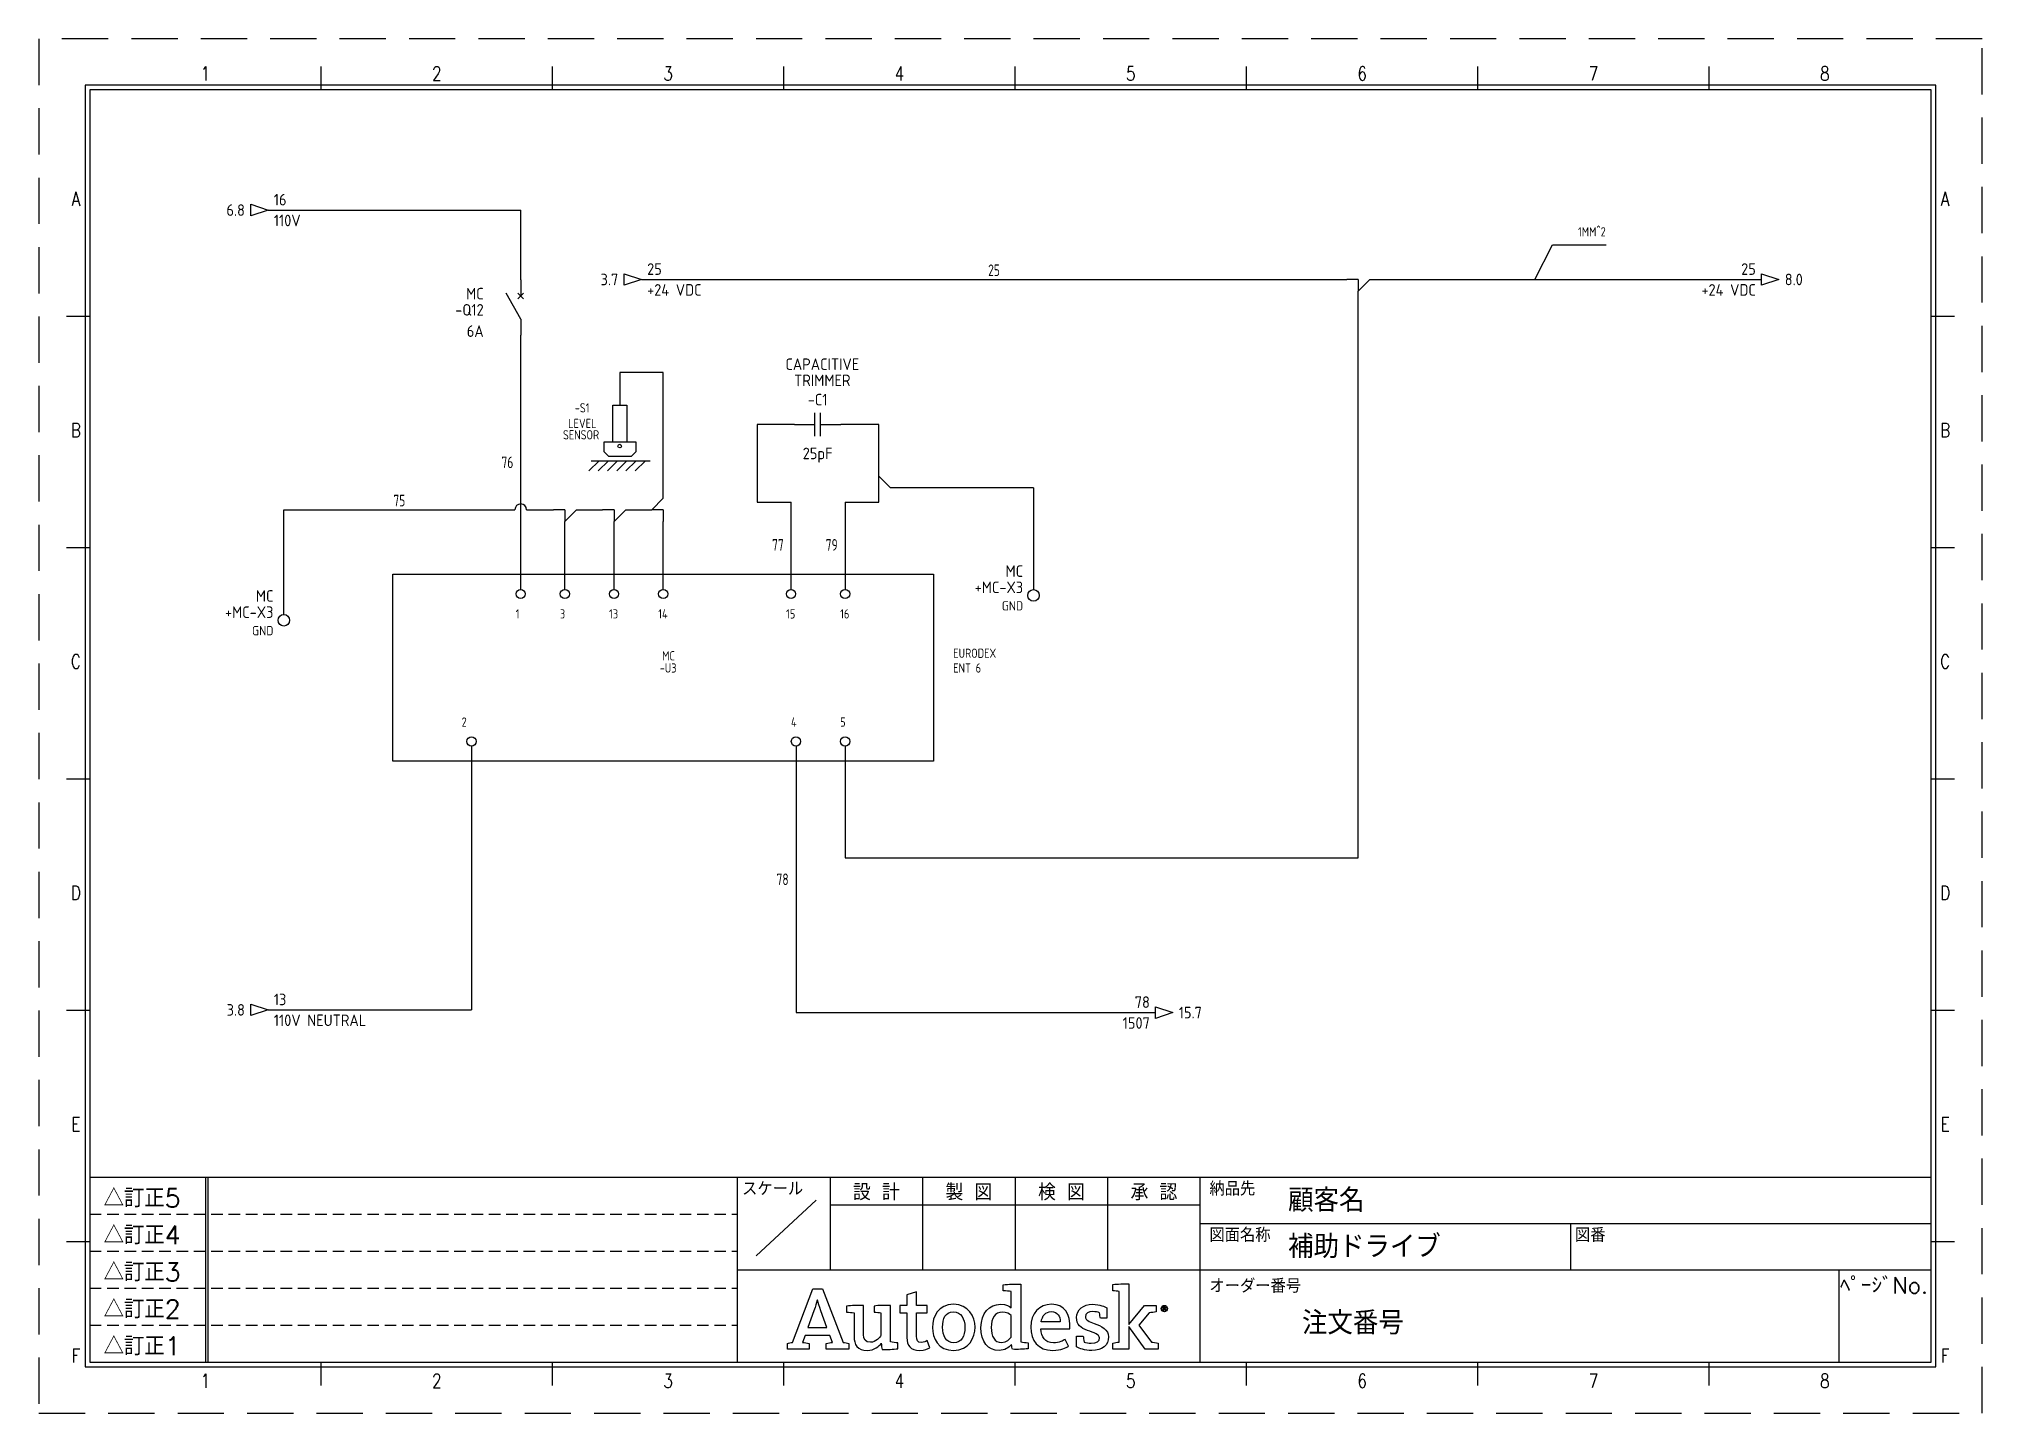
# Model space of a CAD drawing. Header units: millimetres. Extents: x 0 to 420, y 0 to 297.
import ezdxf
from ezdxf.enums import TextEntityAlignment as Align

# ---------------------------------------------------------------- set-up
doc = ezdxf.new("R2010")
doc.units = ezdxf.units.MM
doc.header["$LTSCALE"] = 10
doc.linetypes.add('DASHEDX2', pattern=[1.5, 1, -0.5])
doc.linetypes.add('HIDDEN', pattern=[0.375, 0.25, -0.125])
doc.layers.get('0').update_dxf_attribs({"linetype": 'CONTINUOUS'})
for name, color, linetype in [('BLU_1.0mm^2', 5, 'CONTINUOUS'), ('COMMENT', 4, 'CONTINUOUS'), ('DESC', 150, 'CONTINUOUS'), ('GRN_2.5mm^2', 3, 'CONTINUOUS'), ('HIDDEN', 7, 'HIDDEN'), ('LAYER_1', 160, 'CONTINUOUS'), ('LOC', 8, 'CONTINUOUS'), ('MISC', 7, 'CONTINUOUS'), ('RED_1.0mm^2', 1, 'CONTINUOUS'), ('RED_2.5mm^2', 1, 'CONTINUOUS'), ('SYMS', 7, 'CONTINUOUS'), ('TAGS', 150, 'CONTINUOUS'), ('TERMS', 123, 'CONTINUOUS'), ('TITLE', 4, 'CONTINUOUS'), ('WIRENO', 72, 'CONTINUOUS'), ('WIREREF', 52, 'CONTINUOUS'), ('WIREREF_DEST', 52, 'CONTINUOUS'), ('XREF', 7, 'CONTINUOUS'), ('ZUWAKU', 7, 'CONTINUOUS')]:
    doc.layers.add(name, color=color, linetype=linetype)
doc.styles.get("Standard").update_dxf_attribs({"font": 'romans', "width": 0.8, "bigfont": 'extfont'})
doc.styles.add('WD_IEC', font='isocp2.shx', dxfattribs={"width": 0.9, "height": 4, "bigfont": 'extfont2.shx'})
doc.dimstyles.get("Standard").update_dxf_attribs({"dimtxt": 3, "dimasz": 2, "dimexe": 1.5, "dimexo": 1.5, "dimgap": 1.8, "dimtad": 1, "dimdec": 3, "dimdsep": 46, "dimtxsty": 'Standard', "dimsah": 1, "dimcen": 0, "dimclrd": 4, "dimclre": 4, "dimclrt": 4, "dimadec": 0, "dimazin": 0, "dimtfac": 1, "dimtdec": 3, "dimtmove": 0, "dimatfit": 3, "dimfxl": 1, "dimtolj": 1, "dimtzin": 1, "dimarcsym": 0})

# ---------------------------------------------------------------- blocks, each defined once
blk = doc.blocks.new('JIS_tblock_a3(L)')
at = {"layer": 'HIDDEN'}
for p, q in [((-398, 32), (-258, 32)), ((-398, 24), (-258, 24)), ((-398, 16), (-258, 16)), ((-398, 8), (-258, 8))]:
    blk.add_line(p, q, dxfattribs=at)
at = {"layer": 'ZUWAKU'}
for p, q in [((-398, 40), (0, 40)), ((-398, 40), (-398, 0)), ((-373, 40), (-373, 0)), ((-372.5, 40), (-372.5, 0)), ((-258, 0), (-258, 40)), ((-238, 40), (-238, 20)), ((-218, 40), (-218, 20)), ((-198, 40), (-198, 20)), ((-178, 40), (-178, 20)), ((-158, 0), (-158, 40)), ((0, 0), (0, 40)), ((-241, 35), (-254, 23)), ((-238, 34), (-158, 34)), ((-158, 30), (0, 30)), ((-78, 30), (-78, 20)), ((-258, 20), (-158, 20)), ((-158, 20), (0, 20)), ((-20, 20), (-20, 0)), ((-398, 0), (0, 0))]:
    blk.add_line(p, q, dxfattribs=at)
at = {"layer": 'TITLE'}
for tag, p, height in [('REVINFO51', (-370, 34), 3), ('ORDER2', (-139, 32.5), 5), ('REVINFO41', (-370, 26), 3), ('SCALE0', (-247.5, 23), 3), ('INFO1', (-139, 22.5), 5), ('REVINFO31', (-370, 18), 3), ('REVINFO21', (-370, 10), 3), ('ORDER1', (-136, 6), 5), ('REVINFO11', (-370, 2), 3)]:
    blk.add_attdef(tag, p, '', height=height, dxfattribs=at)
for tag, p in [('REVDATEY5', (-306, 34)), ('REVDATEM5', (-298, 34)), ('REVDATED5', (-290, 34)), ('REVDESIGN5', (-260, 34)), ('SCALE1', (-251, 29)), ('REVDATEY4', (-306, 26)), ('REVDATEM4', (-298, 26)), ('REVDATED4', (-290, 26)), ('REVDESIGN4', (-260, 26)), ('REVDATEY3', (-306, 18)), ('REVDATEM3', (-298, 18)), ('REVDATED3', (-290, 18)), ('REVDESIGN3', (-260, 18)), ('REVDATEY2', (-306, 10)), ('REVDATEM2', (-298, 10)), ('REVDATED2', (-290, 10)), ('REVDESIGN2', (-260, 10)), ('REVDATEY1', (-306, 2)), ('REVDATEM1', (-298, 2)), ('REVDATED1', (-290, 2)), ('REVDESIGN1', (-260, 2))]:
    blk.add_attdef(tag, text='', height=3, dxfattribs=at).set_placement(p, align=Align.RIGHT)
for tag, height, p in [('DESIGN1', 3, (-228, 27)), ('DESIGN2', 3, (-208, 27)), ('DESIGN3', 3, (-188, 27)), ('DESIGN4', 3, (-168, 27)), ('FILENAME0', 5, (-47.8, 25)), ('PAGE0', 3, (-10.3, 8.6))]:
    blk.add_attdef(tag, text='', height=height, dxfattribs=at).set_placement(p, align=Align.MIDDLE)
at = {"layer": 'TITLE', "flags": 1}
blk.add_attdef('LPAGE0', text='', height=3, dxfattribs=at).set_placement((-11, 3), align=Align.CENTER)
for tag, p in [('TYPE0', (-398, 0)), ('ORDER3', (-398, 0)), ('ORDER4', (-398, 0)), ('ORDER5', (-398, 0)), ('ORDER6', (-398, 0)), ('ORDER7', (-398, 0)), ('ORDER8', (-398, 0)), ('ORDER9', (-398, 0)), ('ORDER10', (-398, 0)), ('ORDER11', (-398, 0)), ('ORDER12', (-398, 0)), ('ORDER13', (-398, 0)), ('ORDER14', (-398, 0)), ('ORDER15', (-398, 0)), ('ORDER16', (-398, 0)), ('ORDER17', (-398, 0)), ('ORDER18', (-398, 0)), ('ORDER19', (-398, 0)), ('ORDER20', (-398, 0)), ('ORDER21', (-398, 0)), ('ORDER22', (-398, 0)), ('ORDER23', (-398, 0)), ('SCALETYPE0', (-398, 0)), ('DATEY1', (-398, 0)), ('DATEM1', (-398, 0)), ('DATED1', (-398, 0)), ('DATEY2', (-398, 0)), ('DATEM2', (-398, 0)), ('DATED2', (-398, 0)), ('BANNAME0', (-398, 0)), ('INFO3', (-398, 0)), ('INFO4', (-398, 0)), ('INFO5', (-398, 0)), ('INFO6', (-398, 0)), ('INFO7', (-398, 0)), ('INFO8', (-398, 0)), ('INFO9', (-398, 0)), ('INFO10', (-398, 0)), ('INFO11', (-398, 0)), ('INFO12', (-398, 0)), ('INFO13', (-398, 0)), ('INFO14', (-398, 0)), ('INFO15', (-398, 0)), ('INFO16', (-398, 0)), ('INFO17', (-398, 0)), ('INFO18', (-398, 0)), ('INFO19', (-398, 0)), ('INFO20', (-398, 0)), ('INFO21', (-398, 0)), ('INFO22', (-398, 0)), ('INFO23', (-398, 0)), ('INFO24', (-398, 0)), ('DATEY3', (-398, 0)), ('DATEM3', (-398, 0)), ('DATED3', (-398, 0)), ('DATEY4', (-398, 0)), ('DATEM4', (-398, 0)), ('DATED4', (-398, 0)), ('DATEY5', (-398, 0)), ('DATEM5', (-398, 0)), ('DATED5', (-398, 0)), ('DATEY6', (-398, 0)), ('DATEM6', (-398, 0)), ('DATED6', (-398, 0)), ('REFERENCETYPE0', (-398, 0)), ('INFO2', (-397.7, 0))]:
    blk.add_attdef(tag, p, '', height=3, dxfattribs=at)
at = {"layer": 'TITLE', "width": 0.8, "flags": 1}
for tag in ['REVINFO12', 'REVINFO13', 'REVINFO22', 'REVINFO23', 'REVINFO32', 'REVINFO33', 'REVINFO42', 'REVINFO43', 'REVINFO52', 'REVINFO53', 'REVINFO61', 'REVINFO62', 'REVINFO63', 'REVINFO71', 'REVINFO72', 'REVINFO73', 'REVINFO81', 'REVINFO82', 'REVINFO83', 'REVDESIGN6', 'REVDESIGN7', 'REVDESIGN8', 'REVDATEY6', 'REVDATEM6', 'REVDATED6', 'REVDATEY7', 'REVDATEM7', 'REVDATED7', 'REVDATEY8', 'REVDATEM8', 'REVDATED8']:
    blk.add_attdef(tag, (-398, 0), '', height=3, dxfattribs=at)
at = {"layer": 'TITLE', "flags": 1}
blk.add_attdef('PAPER0', text='', height=1, dxfattribs=at).set_placement((-3, -1), align=Align.TOP_RIGHT)
at = {"layer": 'ZUWAKU'}
for s, height, p in [('△訂正5', 4, (-395, 33.5)), ('スケール', 3, (-257, 36)), ('納品先', 3, (-156, 36)), ('△訂正4', 4, (-395, 25.5)), ('図面名称', 3, (-156, 26)), ('図番', 3, (-77, 26)), ('△訂正3', 4, (-395, 17.5)), ('オーダー番号', 3, (-156, 15)), ('△訂正2', 4, (-395, 9.5)), ('△訂正1', 4, (-395, 1.5))]:
    blk.add_text(s, height=height, dxfattribs=at).set_placement(p)
for s, p in [('設 計', (-228, 35)), ('製 図', (-208, 35)), ('検 図', (-188, 35)), ('承 認', (-168, 35)), ('ﾍﾟｰｼﾞNo.', (-10.23, 14.88))]:
    blk.add_text(s, height=3.5, dxfattribs=at).set_placement(p, align=Align.CENTER)
blk = doc.blocks.new('AI9-BLK2')
at = {"layer": 'LAYER_1', "color": 7}
blk.add_circle((0, 0), 2.03, dxfattribs=at)
blk.add_open_spline([(1.7, 0), (1.7, -1), (1, -1.8), (0, -1.8), (-1, -1.8), (-1.7, -1), (-1.7, 0), (-1.7, 1), (-1, 1.8), (0, 1.8), (1, 1.8), (1.7, 1), (1.7, 0)], degree=3, knots=[0, 0, 0, 0, 1, 1, 1, 2, 2, 2, 3, 3, 3, 4, 4, 4, 4], dxfattribs=at)
blk = doc.blocks.new('AI9-BLK1')
at = {"layer": 'LAYER_1', "color": 7}
for points, knots in [([(0.7, -1.1), (0.7, -1.1), (0.2, -0.4), (0.2, -0.4), (0.1, -0.2), (0, -0.2), (-0.1, -0.1), (0.3, 0), (0.5, 0.2), (0.5, 0.5), (0.5, 0.8), (0.3, 1.1), (-0.2, 1.1), (-0.2, 1.1), (-0.8, 1.1), (-0.8, 1.1), (-0.8, 1.1), (-0.8, -1.1), (-0.8, -1.1), (-0.8, -1.1), (-0.5, -1.1), (-0.5, -1.1), (-0.5, -1.1), (-0.5, -0.1), (-0.5, -0.1), (-0.4, -0.1), (-0.3, -0.2), (-0.2, -0.3), (-0.2, -0.3), (0.3, -1.1), (0.3, -1.1), (0.3, -1.1), (0.7, -1.1), (0.7, -1.1)], [0, 0, 0, 0, 1, 1, 1, 2, 2, 2, 3, 3, 3, 4, 4, 4, 5, 5, 5, 6, 6, 6, 7, 7, 7, 8, 8, 8, 9, 9, 9, 10, 10, 10, 11, 11, 11, 11]), ([(0.2, 0.5), (0.2, 0.2), (-0.1, 0.1), (-0.3, 0.1), (-0.3, 0.1), (-0.5, 0.1), (-0.5, 0.1), (-0.5, 0.1), (-0.5, 0.8), (-0.5, 0.8), (-0.5, 0.8), (-0.2, 0.8), (-0.2, 0.8), (0.1, 0.8), (0.2, 0.7), (0.2, 0.5)], [0, 0, 0, 0, 1, 1, 1, 2, 2, 2, 3, 3, 3, 4, 4, 4, 5, 5, 5, 5])]:
    blk.add_open_spline(points, degree=3, knots=knots, dxfattribs=at)
blk = doc.blocks.new('JIS_LOGO_BLOCK')
for points, knots in [([(12.07, 1.49), (12.07, 1.49), (7.57, 13.06), (7.57, 13.06), (7.57, 13.06), (5.51, 13.06), (5.51, 13.06), (5.51, 13.06), (1.1, 1.49), (1.1, 1.49), (0.75, 1.45), (0.31, 1.37), (0, 1.28), (0, 1.28), (0, 0), (0, 0), (0, 0), (4.71, 0), (4.71, 0), (4.71, 0), (4.71, 1.28), (4.71, 1.28), (4.26, 1.37), (3.73, 1.47), (3.25, 1.51), (3.25, 1.51), (3.8, 3.02), (3.8, 3.02), (3.8, 3.02), (9.18, 3.02), (9.18, 3.02), (9.18, 3.02), (9.74, 1.49), (9.74, 1.49), (9.26, 1.45), (8.84, 1.37), (8.4, 1.28), (8.4, 1.28), (8.4, 0), (8.4, 0), (8.4, 0), (13.27, 0), (13.27, 0), (13.27, 0), (13.27, 1.28), (13.27, 1.28), (12.99, 1.35), (12.34, 1.49), (12.07, 1.49)], [0, 0, 0, 0, 1, 1, 1, 2, 2, 2, 3, 3, 3, 4, 4, 4, 5, 5, 5, 6, 6, 6, 7, 7, 7, 8, 8, 8, 9, 9, 9, 10, 10, 10, 11, 11, 11, 12, 12, 12, 13, 13, 13, 14, 14, 14, 15, 15, 15, 16, 16, 16, 16]), ([(50.45, 1.6), (50.43, 1.84), (50.42, 2.1), (50.42, 2.37), (50.42, 2.37), (50.42, 14.08), (50.42, 14.08), (49.17, 14.14), (47.76, 14.07), (46.66, 13.95), (46.66, 13.95), (46.66, 12.67), (46.66, 12.67), (47.23, 12.63), (47.87, 12.55), (48.34, 12.48), (48.34, 12.48), (48.34, 12.48), (48.34, 12.48), (48.34, 12.48), (48.34, 8.98), (48.34, 8.98), (47.99, 9.28), (47.3, 9.73), (46.05, 9.73), (43.64, 9.73), (41.83, 7.75), (41.83, 4.73), (41.83, 1.55), (43.4, -0.24), (45.73, -0.24), (47.01, -0.24), (47.87, 0.37), (48.44, 1.06), (48.46, 0.73), (48.56, 0.22), (48.64, 0), (49.8, -0.06), (50.99, 0.02), (52.01, 0.14), (52.01, 0.14), (52.01, 1.41), (52.01, 1.41), (51.51, 1.45), (50.9, 1.53), (50.45, 1.6)], [0, 0, 0, 0, 1, 1, 1, 2, 2, 2, 3, 3, 3, 4, 4, 4, 5, 5, 5, 6, 6, 6, 7, 7, 7, 8, 8, 8, 9, 9, 9, 10, 10, 10, 11, 11, 11, 12, 12, 12, 13, 13, 13, 14, 14, 14, 15, 15, 15, 15]), ([(78.65, 1.57), (78.65, 1.57), (75.95, 5.22), (75.95, 5.22), (75.95, 5.22), (78.18, 7.89), (78.18, 7.89), (78.64, 7.93), (79.3, 8), (79.69, 8.1), (79.69, 8.1), (79.69, 9.49), (79.69, 9.49), (79.69, 9.49), (77.16, 9.49), (77.16, 9.49), (77.16, 9.49), (73.79, 5.35), (73.79, 5.35), (73.79, 5.35), (73.79, 14.12), (73.79, 14.12), (72.64, 14.18), (71.38, 14.12), (70.34, 14.02), (70.34, 14.02), (70.34, 12.67), (70.34, 12.67), (70.82, 12.63), (71.33, 12.56), (71.71, 12.5), (71.71, 12.5), (71.71, 1.55), (71.71, 1.55), (71.24, 1.51), (70.76, 1.44), (70.32, 1.36), (70.32, 1.36), (70.32, 0), (70.32, 0), (70.32, 0), (73.79, 0), (73.79, 0), (73.79, 0), (73.79, 4.96), (73.79, 4.96), (73.79, 4.96), (77.34, 0), (77.34, 0), (77.34, 0), (80.14, 0), (80.14, 0), (80.14, 0), (80.14, 1.31), (80.14, 1.31), (79.61, 1.43), (79.08, 1.51), (78.65, 1.57)], [0, 0, 0, 0, 1, 1, 1, 2, 2, 2, 3, 3, 3, 4, 4, 4, 5, 5, 5, 6, 6, 6, 7, 7, 7, 8, 8, 8, 9, 9, 9, 10, 10, 10, 11, 11, 11, 12, 12, 12, 13, 13, 13, 14, 14, 14, 15, 15, 15, 16, 16, 16, 17, 17, 17, 18, 18, 18, 19, 19, 19, 19]), ([(4.4, 4.74), (4.4, 4.74), (5.71, 8.34), (5.71, 8.34), (6.1, 9.42), (6.24, 9.89), (6.45, 10.59), (6.45, 10.59), (6.49, 10.59), (6.49, 10.59), (6.71, 9.91), (6.84, 9.44), (7.24, 8.34), (7.24, 8.34), (8.54, 4.74), (8.54, 4.74), (8.54, 4.74), (4.4, 4.74), (4.4, 4.74)], [0, 0, 0, 0, 1, 1, 1, 2, 2, 2, 3, 3, 3, 4, 4, 4, 5, 5, 5, 6, 6, 6, 6]), ([(20.45, -0.02), (20.4, 0.22), (20.3, 0.88), (20.28, 1.31), (19.81, 0.69), (18.83, -0.25), (17.22, -0.25), (15.16, -0.25), (14.39, 1.08), (14.39, 2.77), (14.39, 2.77), (14.39, 7.87), (14.39, 7.87), (13.92, 7.94), (13.29, 8.02), (12.8, 8.06), (12.8, 8.06), (12.8, 9.36), (12.8, 9.36), (13.82, 9.46), (15.22, 9.53), (16.47, 9.47), (16.47, 9.47), (16.47, 3.2), (16.47, 3.2), (16.47, 2.14), (16.85, 1.53), (17.92, 1.53), (19.12, 1.53), (20.02, 2.71), (20.22, 2.96), (20.22, 2.96), (20.22, 7.89), (20.22, 7.89), (19.81, 7.94), (19.22, 8.02), (18.73, 8.06), (18.73, 8.06), (18.73, 9.36), (18.73, 9.36), (19.75, 9.49), (21.1, 9.53), (22.3, 9.49), (22.3, 9.49), (22.3, 1.59), (22.3, 1.59), (22.75, 1.51), (23.36, 1.43), (23.87, 1.39), (23.87, 1.39), (23.87, 0.12), (23.87, 0.12), (22.87, 0), (21.59, -0.08), (20.45, -0.02)], [0, 0, 0, 0, 1, 1, 1, 2, 2, 2, 3, 3, 3, 4, 4, 4, 5, 5, 5, 6, 6, 6, 7, 7, 7, 8, 8, 8, 9, 9, 9, 10, 10, 10, 11, 11, 11, 12, 12, 12, 13, 13, 13, 14, 14, 14, 15, 15, 15, 16, 16, 16, 17, 17, 17, 18, 18, 18, 18]), ([(24.28, 7.91), (24.28, 7.91), (24.28, 9.49), (24.28, 9.49), (24.28, 9.49), (25.81, 9.49), (25.81, 9.49), (25.81, 9.49), (25.81, 11.77), (25.81, 11.77), (25.81, 11.77), (27.89, 12.43), (27.89, 12.43), (27.89, 12.43), (27.89, 9.49), (27.89, 9.49), (27.89, 9.49), (30.19, 9.49), (30.19, 9.49), (30.19, 9.49), (30.19, 7.91), (30.19, 7.91), (30.19, 7.91), (27.89, 7.91), (27.89, 7.91), (27.89, 7.91), (27.89, 2.86), (27.89, 2.86), (27.89, 1.92), (28.15, 1.49), (28.91, 1.49), (29.48, 1.49), (29.99, 1.77), (30.17, 1.88), (30.17, 1.88), (30.76, 0.31), (30.76, 0.31), (30.41, 0.12), (29.66, -0.24), (28.54, -0.24), (26.6, -0.24), (25.81, 0.82), (25.81, 2.53), (25.81, 2.53), (25.81, 7.91), (25.81, 7.91), (25.81, 7.91), (24.28, 7.91), (24.28, 7.91)], [0, 0, 0, 0, 1, 1, 1, 2, 2, 2, 3, 3, 3, 4, 4, 4, 5, 5, 5, 6, 6, 6, 7, 7, 7, 8, 8, 8, 9, 9, 9, 10, 10, 10, 11, 11, 11, 12, 12, 12, 13, 13, 13, 14, 14, 14, 15, 15, 15, 16, 16, 16, 16]), ([(35.92, -0.24), (32.64, -0.24), (31.33, 2.39), (31.33, 4.73), (31.33, 7.06), (32.6, 9.73), (35.88, 9.73), (39.14, 9.73), (40.57, 7.12), (40.57, 4.79), (40.57, 2.47), (39.18, -0.24), (35.92, -0.24)], [0, 0, 0, 0, 1, 1, 1, 2, 2, 2, 3, 3, 3, 4, 4, 4, 4]), ([(57.47, 1.39), (58.78, 1.39), (59.59, 1.88), (60.02, 2.14), (60.02, 2.14), (60.74, 0.71), (60.74, 0.71), (60.19, 0.37), (59.17, -0.24), (57.33, -0.24), (54.23, -0.24), (52.58, 1.88), (52.58, 4.81), (52.58, 7.71), (54.49, 9.73), (57.07, 9.73), (59.86, 9.73), (61.29, 7.71), (61, 4.43), (61, 4.43), (54.78, 4.43), (54.78, 4.43), (54.88, 2.71), (55.66, 1.39), (57.47, 1.39)], [0, 0, 0, 0, 1, 1, 1, 2, 2, 2, 3, 3, 3, 4, 4, 4, 5, 5, 5, 6, 6, 6, 7, 7, 7, 8, 8, 8, 8]), ([(66.3, 5.61), (65.23, 6.03), (64.39, 6.28), (64.39, 7.03), (64.39, 7.74), (65.1, 8.14), (66.04, 8.14), (66.57, 8.14), (67.08, 8.04), (67.47, 7.9), (67.52, 7.5), (67.57, 6.89), (67.66, 6.72), (67.66, 6.72), (69.04, 6.72), (69.04, 6.72), (69.04, 6.72), (69.04, 8.96), (69.04, 8.96), (68.66, 9.19), (67.59, 9.73), (65.96, 9.73), (63.94, 9.73), (62.47, 8.56), (62.47, 6.88), (62.47, 5.37), (63.41, 4.59), (64.85, 4.08), (66.31, 3.56), (67.46, 3.2), (67.46, 2.46), (67.46, 1.74), (66.85, 1.32), (65.63, 1.32), (65.13, 1.32), (64.51, 1.42), (64.13, 1.56), (64.07, 2.01), (63.98, 2.69), (63.88, 2.87), (63.88, 2.87), (62.51, 2.87), (62.51, 2.87), (62.51, 2.87), (62.51, 0.55), (62.51, 0.55), (62.51, 0.55), (62.51, 0.55), (62.51, 0.55), (63.11, 0.16), (64.28, -0.26), (65.76, -0.26), (68, -0.26), (69.42, 0.88), (69.42, 2.68), (69.42, 4.29), (67.84, 5.01), (66.3, 5.61)], [0, 0, 0, 0, 1, 1, 1, 2, 2, 2, 3, 3, 3, 4, 4, 4, 5, 5, 5, 6, 6, 6, 7, 7, 7, 8, 8, 8, 9, 9, 9, 10, 10, 10, 11, 11, 11, 12, 12, 12, 13, 13, 13, 14, 14, 14, 15, 15, 15, 16, 16, 16, 17, 17, 17, 18, 18, 18, 19, 19, 19, 19]), ([(35.84, 8.1), (34.15, 8.1), (33.53, 6.67), (33.53, 4.79), (33.53, 2.9), (34.25, 1.41), (35.94, 1.41), (37.65, 1.41), (38.35, 2.82), (38.35, 4.73), (38.35, 6.61), (37.55, 8.1), (35.84, 8.1)], [0, 0, 0, 0, 1, 1, 1, 2, 2, 2, 3, 3, 3, 4, 4, 4, 4]), ([(48.34, 2.61), (48.11, 2.3), (47.38, 1.49), (46.3, 1.49), (44.73, 1.49), (44.05, 2.79), (44.05, 4.75), (44.05, 6.73), (44.89, 8.04), (46.42, 8.04), (47.42, 8.04), (47.97, 7.65), (48.34, 7.32), (48.34, 7.32), (48.34, 2.61), (48.34, 2.61)], [0, 0, 0, 0, 1, 1, 1, 2, 2, 2, 3, 3, 3, 4, 4, 4, 5, 5, 5, 5]), ([(58.98, 5.92), (58.94, 7.12), (58.43, 8.14), (57.04, 8.14), (55.76, 8.14), (55.05, 7.28), (54.84, 5.92), (54.84, 5.92), (58.98, 5.92), (58.98, 5.92)], [0, 0, 0, 0, 1, 1, 1, 2, 2, 2, 3, 3, 3, 3])]:
    blk.add_open_spline(points, degree=3, knots=knots)
at = {"xscale": 0.342899999999986, "yscale": 0.342899999999986, "zscale": 0.342899999999986}
for name, p in [('AI9-BLK2', (81.46, 8.8)), ('AI9-BLK1', (81.53, 8.8))]:
    blk.add_blockref(name, p, dxfattribs=at)
blk = doc.blocks.new('HDV1_09')
for centre in [(55.25, 72.25), (74.38, 72.25), (95.62, 72.25), (116.88, 72.25), (172.12, 72.25), (195.5, 72.25), (34, 8.5), (174.25, 8.5), (195.5, 8.5)]:
    blk.add_circle(centre, 2)
at = {"layer": 'SYMS'}
for p, q in [((0, 80.75), (233.75, 80.75)), ((0, 0), (0, 80.75)), ((233.75, 80.75), (233.75, 0)), ((233.75, 0), (0, 0))]:
    blk.add_line(p, q, dxfattribs=at)
at = {"style": 'WD_IEC', "flags": 1}
for tag, p, height in [('X2TERM01', (55.25, 74.25), 0.256), ('X2TERM02', (74.38, 74.25), 0.256), ('X2TERM03', (95.62, 74.25), 0.256), ('X2TERM05', (116.88, 74.25), 0.256), ('X2TERM06', (172.12, 74.25), 0.256), ('X2TERM07', (195.5, 74.25), 0.256), ('X1TERM07', (197.5, 72.25), 0.256), ('ASSYCODE', (101.08, 44.67), 0.02), ('MFG', (101.08, 44.67), 0.02), ('CAT', (101.08, 44.67), 0.02), ('FAMILY', (101.08, 44.67), 0.02), ('X8TERM11', (34, 6.5), 0.256), ('X8TERM17', (174.25, 6.5), 0.256), ('X8TERM18', (195.5, 6.5), 0.256)]:
    blk.add_attdef(tag, p, '', height=height, dxfattribs=at)
at = {"style": 'WD_IEC'}
for tag, p in [('TERM01', (53.12, 61.62)), ('TERM02', (72.25, 61.62)), ('TERM03', (93.5, 61.62)), ('TERM05', (114.75, 61.62)), ('TERM06', (170, 61.62)), ('TERM07', (193.38, 61.62)), ('DESC1', (242.25, 44.62)), ('DESC2', (242.25, 38.25)), ('INST', (242.25, 29.75)), ('LOC', (242.42, 24.17)), ('TERM11', (29.75, 14.88)), ('TERM17', (172.12, 14.88)), ('TERM18', (193.38, 14.88))]:
    blk.add_attdef(tag, p, '', height=4, dxfattribs=at)
blk.add_attdef('TAG1', text='', height=4, dxfattribs=at).set_placement((119, 38.25), align=Align.CENTER)
blk = doc.blocks.new('HA1S1')
blk.add_lwpolyline([(0, 1.25), (3.75, 0), (0, -1.25)], close=True)
at = {"style": 'WD_IEC'}
for tag, height, flags, p in [('WIRENO', 2.5, 8, (-1.25, 1)), ('SIGCODE', 1, 1, (5, 1.8))]:
    blk.add_attdef(tag, text='', height=height, dxfattribs=dict(at, flags=flags)).set_placement(p, align=Align.RIGHT)
at = {"style": 'WD_IEC', "flags": 1}
blk.add_attdef('X4TERM01', (0, 0), '', height=0.32, dxfattribs=at)
at = {"style": 'WD_IEC'}
blk.add_attdef('XREF', text='', height=2.5, dxfattribs=at).set_placement((5, 0), align=Align.MIDDLE_LEFT)
blk.add_attdef('DESC1', text='', height=2.5, dxfattribs=at).set_placement((-1.25, -1), align=Align.TOP_RIGHT)
blk = doc.blocks.new('HCA1')
for p, q in [((-5, 0), (-0.62, 0)), ((-0.62, -2.5), (-0.62, 2.5)), ((0.62, -2.5), (0.62, 2.5)), ((0.62, 0), (5, 0))]:
    blk.add_line(p, q)
at = {"style": 'WD_IEC'}
for tag, p in [('INST', (0, 11.12)), ('LOC', (0, 7.62)), ('TAG1', (0, 4.12)), ('DESC2', (0, -14.5)), ('DESC1', (0, -11)), ('DESC3', (0, -18))]:
    blk.add_attdef(tag, text='', height=2.5, dxfattribs=at).set_placement(p, align=Align.CENTER)
for tag, p, height, flags in [('MFG', (7.42, 12.12), 1.5, 9), ('CAT', (7.42, 9.62), 1.5, 9), ('X4TERM01', (-5, 0), 0.32, 1), ('TERM01', (-5, 1), 2, 8), ('X1TERM02', (5, 0), 0.32, 1), ('ASSYCODE', (9.75, -2.75), 1, 1), ('FAMILY', (9.75, -4.25), 1, 1), ('CATDESC', (9.75, -5.75), 1, 1)]:
    blk.add_attdef(tag, p, '', height=height, dxfattribs=dict(at, flags=flags))
at = {"style": 'WD_IEC', "flags": 8}
blk.add_attdef('TERM02', text='', height=2, dxfattribs=at).set_placement((5, 1), align=Align.RIGHT)
at = {"lineweight": 15, "style": 'WD_IEC'}
blk.add_attdef('RATING1', text='', height=2.5, dxfattribs=at).set_placement((0, -7.5), align=Align.CENTER)
blk = doc.blocks.new('HA1D3')
blk.add_lwpolyline([(0, 0), (-3.75, -1.25), (-3.75, 1.25)], close=True)
at = {"style": 'WD_IEC'}
blk.add_attdef('XREF', text='', height=2.5, dxfattribs=at).set_placement((-5, 0), align=Align.MIDDLE_RIGHT)
at = {"style": 'WD_IEC', "flags": 1}
blk.add_attdef('SIGCODE', text='', height=1, dxfattribs=at).set_placement((-2.5, 1.8), align=Align.RIGHT)
at = {"style": 'WD_IEC'}
for tag, p, height, flags in [('X1TERM01', (0, 0), 0.32, 1), ('WIRENO', (1.25, 1), 2.5, 8)]:
    blk.add_attdef(tag, p, '', height=height, dxfattribs=dict(at, flags=flags))
blk.add_attdef('DESC1', text='', height=2.5, dxfattribs=at).set_placement((1.25, -1), align=Align.TOP_LEFT)
blk = doc.blocks.new('WD_WNH')
at = {"linetype": 'Continuous', "style": 'WD_IEC', "width": 0.8}
blk.add_attdef('WIRENO', text='', height=2.5, dxfattribs=at).set_placement((0, 0.75), align=Align.CENTER)
at = {"style": 'WD_IEC', "flags": 1}
for tag, p in [('W08USER', (0, 0.375)), ('W04USER', (0, 0.875)), ('W05USER', (0, 0.75)), ('W09USER', (0, 0.25)), ('W03USER', (0, 1)), ('W06USER', (0, 0.625)), ('W07USER', (0, 0.5)), ('W02USER', (0, 1.125)), ('W01USER', (0, 1.25)), ('W10USER', (0, 0.125))]:
    blk.add_attdef(tag, text='', height=0.08, dxfattribs=at).set_placement(p, align=Align.CENTER)
blk = doc.blocks.new('WD_WNV')
at = {"linetype": 'Continuous', "style": 'WD_IEC', "width": 0.8}
blk.add_attdef('WIRENO', text='', height=2.5, dxfattribs=at).set_placement((-1.6, 0), align=Align.MIDDLE_RIGHT)
at = {"style": 'WD_IEC', "flags": 1}
for tag, p in [('W08USER', (-1, 0.375)), ('W04USER', (-1, 0.875)), ('W05USER', (-1, 0.75)), ('W09USER', (-1, 0.25)), ('W03USER', (-1, 1)), ('W06USER', (-1, 0.625)), ('W07USER', (-1, 0.5)), ('W02USER', (-1, 1.125)), ('W01USER', (-1, 1.25)), ('W10USER', (-1, 0.125))]:
    blk.add_attdef(tag, text='', height=0.08, dxfattribs=at).set_placement(p, align=Align.CENTER)
blk = doc.blocks.new('HDV1_07BQ1')
at = {"layer": 'SYMS'}
for p, q in [((-1.5, -8), (-1.5, 0)), ((-1.5, 0), (1.5, 0)), ((1.5, 0), (1.5, -8)), ((3.5, -8), (-3.5, -8)), ((-3.5, -8), (-3.5, -10)), ((3.5, -10), (3.5, -8)), ((-6.69, -14.19), (-4.5, -12)), ((-6.21, -12), (6.53, -12)), ((-4.69, -14.19), (-2.5, -12)), ((-3.5, -10), (-2.5, -11)), ((-2.69, -14.19), (-0.5, -12)), ((-2.5, -11), (2.5, -11)), ((-0.69, -14.19), (1.5, -12)), ((1.31, -14.19), (3.5, -12)), ((2.5, -11), (3.5, -10)), ((3.31, -14.19), (5.5, -12))]:
    blk.add_line(p, q, dxfattribs=at)
blk.add_circle((-0.04, -8.82), 0.387, dxfattribs=at)
at = {"style": 'WD_IEC', "flags": 1}
for tag in ['FAMILY', 'CAT', 'ASSYCODE', 'MFG']:
    blk.add_attdef(tag, (0, 0), '', height=0.01, dxfattribs=at)
at = {"style": 'WD_IEC', "width": 0.9, "flags": 1}
blk.add_attdef('X2TERM01', (0, 0), '', height=0.32, dxfattribs=at)
at = {"style": 'WD_IEC', "width": 0.9}
for tag, p in [('TAG1', (14.67, -4.92)), ('DESC1', (16.17, -8.28)), ('DESC3', (16.75, -13.25)), ('DESC2', (16.75, -10.75))]:
    blk.add_attdef(tag, text='', height=2, dxfattribs=at).set_placement(p, align=Align.RIGHT)
blk = doc.blocks.new('JIS_border_a3(L)')
at = {"layer": 'ZUWAKU', "color": 5, "linetype": 'DASHEDX2'}
for p, q in [((420, 297), (0, 297)), ((0, 297), (0, 0)), ((420, 0), (420, 297)), ((0, 0), (420, 0))]:
    blk.add_line(p, q, dxfattribs=at)
at = {"layer": 'ZUWAKU'}
for p, q in [((61, 286), (61, 291)), ((111, 286), (111, 291)), ((161, 286), (161, 291)), ((211, 286), (211, 291)), ((261, 286), (261, 291)), ((311, 286), (311, 291)), ((361, 286), (361, 291)), ((11, 237), (6, 237)), ((414, 237), (409, 237)), ((11, 187), (6, 187)), ((414, 187), (409, 187)), ((11, 137), (6, 137)), ((414, 137), (409, 137)), ((11, 87), (6, 87)), ((414, 87), (409, 87)), ((11, 37), (6, 37)), ((414, 37), (409, 37)), ((61, 6), (61, 11)), ((111, 6), (111, 11)), ((161, 6), (161, 11)), ((211, 6), (211, 11)), ((261, 6), (261, 11)), ((311, 6), (311, 11)), ((361, 6), (361, 11))]:
    blk.add_line(p, q, dxfattribs=at)
at = {"layer": 'ZUWAKU', "color": 5}
for p, q in [((10, 287), (10, 10)), ((410, 287), (10, 287)), ((11, 286), (11, 11)), ((409, 286), (11, 286)), ((409, 11), (409, 286)), ((410, 10), (410, 287)), ((10, 10), (410, 10)), ((11, 11), (409, 11))]:
    blk.add_line(p, q, dxfattribs=at)
at = {"layer": 'COMMENT', "width": 0.8}
for s, p in [('1', (36, 289.5)), ('2', (86, 289.5)), ('3', (136, 289.5)), ('4', (186, 289.5)), ('5', (236, 289.5)), ('6', (286, 289.5)), ('7', (336, 289.5)), ('8', (386, 289.5)), ('A', (8, 262.43)), ('A', (412, 262.43)), ('B', (8, 212.43)), ('B', (412, 212.43)), ('C', (8, 162.43)), ('C', (412, 162.43)), ('D', (8, 112.43)), ('D', (412, 112.43)), ('E', (8, 62.43)), ('E', (412, 62.43)), ('F', (8, 12.43)), ('F', (412, 12.43)), ('1', (36, 7)), ('2', (86, 7)), ('3', (136, 7)), ('4', (186, 7)), ('5', (236, 7)), ('6', (286, 7)), ('7', (336, 7)), ('8', (386, 7))]:
    blk.add_text(s, height=3, dxfattribs=at).set_placement(p, align=Align.MIDDLE)
blk = doc.blocks.new('VT0002')
blk.add_circle((0, 0), 1.25)
at = {"style": 'WD_IEC'}
for tag, p in [('INST', (-2.25, 7.5)), ('LOC', (-2.25, 4))]:
    blk.add_attdef(tag, text='', height=2.5, dxfattribs=at).set_placement(p, align=Align.RIGHT)
at = {"style": 'WD_IEC', "flags": 1}
for tag, p, height in [('ASSYCODE', (2.75, 10.75), 1), ('CATDESC', (2.75, 9.25), 1), ('MFG', (2.75, 7.25), 1.5), ('CAT', (2.75, 4.75), 1.5), ('X4TERM01', (-1.25, 0), 0.32), ('X4PIN01', (-1.25, 1), 0.4), ('X4TERMDESC01', (-1.25, 0.5), 0.4), ('X2TERM01', (0, 1.25), 0.32), ('X2PIN01', (0, 2.25), 0.4), ('X2TERMDESC01', (0, 1.75), 0.4), ('X8PIN01', (0, -0.25), 0.4), ('X1TERM01', (1.25, 0), 0.32), ('X1PIN01', (1.25, 1), 0.4), ('X1TERMDESC01', (1.25, 0.5), 0.4), ('X8TERM01', (0, -1.25), 0.32), ('X8TERMDESC01', (0, -0.75), 0.4), ('STRIPSEQ', (0, -3), 0.4), ('LINKTERM', (0, -2), 0.4)]:
    blk.add_attdef(tag, p, '', height=height, dxfattribs=at)
at = {"style": 'WD_IEC', "flags": 8}
for tag, height, p in [('TAGSTRIP', 2.5, (-2.25, 0.5)), ('TERM01', 2, (-2.25, -3.25))]:
    blk.add_attdef(tag, text='', height=height, dxfattribs=at).set_placement(p, align=Align.RIGHT)
blk = doc.blocks.new('HT0_248')
at = {"layer": 'RED_1.0mm^2'}
for p, q in [((-2.5, 0), (0, 2.5)), ((0, 0), (-2.5, 0)), ((0, 0), (0, -2.5))]:
    blk.add_line(p, q, dxfattribs=at)
at = {"layer": 'RED_1.0mm^2', "style": 'WD_IEC', "flags": 1}
for tag, p in [('X4TERM01', (-2.5, 0)), ('WDWSEQ', (-1.07, 0.99)), ('X2TERM01', (0, 2.5)), ('X8TERM01', (0, -2.5))]:
    blk.add_attdef(tag, p, '', height=0.4, dxfattribs=at)
blk = doc.blocks.new('HT0_281')
at = {"layer": 'RED_1.0mm^2'}
for p in [(0, -2.5), (2.5, 0)]:
    blk.add_line(p, (0, 2.5), dxfattribs=at)
at = {"layer": 'RED_1.0mm^2', "style": 'WD_IEC', "flags": 1}
for tag, p in [('X2TERM01', (0, 2.5)), ('WDWSEQ', (1.92, 1.22)), ('X1TERM01', (2.5, 0)), ('X8TERM01', (0, -2.5))]:
    blk.add_attdef(tag, p, '', height=0.4, dxfattribs=at)
blk = doc.blocks.new('VCB1')
for p, q in [((0, 6), (0, 2.5)), ((0, -2.5), (-3.12, 3.12)), ((0.62, 1.88), (-0.62, 3.12)), ((-0.62, 1.88), (0.62, 3.12)), ((0, -2.5), (0, -6))]:
    blk.add_line(p, q)
at = {"style": 'WD_IEC'}
for tag, p in [('INST', (-8, 5.25)), ('LOC', (-8, 1.75)), ('TAG1', (-8, -1.75)), ('RATING1', (-8, -6.35)), ('DESC1', (-8, -14.35)), ('DESC2', (-8, -17.85)), ('DESC3', (-8, -21.35))]:
    blk.add_attdef(tag, text='', height=2.5, dxfattribs=at).set_placement(p, align=Align.RIGHT)
at = {"style": 'WD_IEC', "flags": 1}
for tag, p, height in [('X2TERM02', (0, 6), 0.32), ('X4LINK', (-2, 0), 0.32), ('X1LINK', (-0.5, 0), 0.32), ('MFG', (2.84, 2.53), 1.5), ('CAT', (2.84, 0.03), 1.5), ('X8TERM01', (0, -6), 0.32), ('ASSYCODE', (1, -9), 1), ('FAMILY', (1, -10.5), 1), ('CATDESC', (1, -12), 1), ('CONTACT', (1, -13.5), 1)]:
    blk.add_attdef(tag, p, '', height=height, dxfattribs=at)
at = {"style": 'WD_IEC'}
blk.add_attdef('TERM02', text='', height=2, dxfattribs=at).set_placement((1.43, 6), align=Align.TOP_LEFT)
blk.add_attdef('TERM01', (1.4, -5.61), '', height=2, dxfattribs=at)
at = {"lineweight": 15, "style": 'WD_IEC'}
blk.add_attdef('XREF', text='', height=2.5, dxfattribs=at).set_placement((-8, -10.35), align=Align.RIGHT)
blk = doc.blocks.new('HT0_184')
for p, q in [((0, 0), (-2.5, 0)), ((0, 0), (0, -2.5)), ((0, -2.5), (2.5, 0))]:
    blk.add_line(p, q)
at = {"style": 'WD_IEC', "flags": 1}
for tag, p in [('X4TERM01', (-2.5, 0)), ('X1TERM01', (2.5, 0)), ('X8TERM01', (0, -2.5)), ('WDWSEQ', (1.53, -1.26))]:
    blk.add_attdef(tag, p, '', height=0.4, dxfattribs=at)

msp = doc.modelspace()

# ---------------------------------------------------------------- linework, layer by layer
at = {"layer": 'BLU_1.0mm^2'}
for p, q in [((130.22, 245), (282.66, 245)), ((287.66, 245), (372.34, 245)), ((285.11, 120), (285.16, 242.5)), ((174.27, 144.16), (174.26, 120)), ((174.26, 120), (285.11, 120))]:
    msp.add_line(p, q, dxfattribs=at)
at = {"layer": 'GRN_2.5mm^2'}
for q in [(184.06, 200), (214.98, 177.97)]:
    msp.add_line((214.98, 200), q, dxfattribs=at)
at = {"layer": 'RED_1.0mm^2'}
for p, q in [((104.15, 178.04), (104.15, 232.94)), ((125.58, 224.91), (125.58, 217.81)), ((134.96, 224.91), (125.58, 224.91)), ((134.96, 197.73), (134.96, 224.91)), ((155.27, 213.66), (155.27, 196.89)), ((163.31, 213.66), (155.27, 213.66)), ((181.56, 213.66), (173.31, 213.66)), ((181.56, 202.5), (181.56, 213.66)), ((181.56, 196.89), (181.56, 197.5)), ((52.95, 195.23), (102.88, 195.23)), ((52.95, 172.6), (52.95, 195.23)), ((105.42, 195.23), (111.21, 195.23)), ((116.21, 195.23), (121.84, 195.23)), ((126.84, 195.23), (132.46, 195.23)), ((155.27, 196.89), (162.59, 196.89)), ((162.59, 178.04), (162.59, 196.89)), ((174.25, 196.89), (174.25, 178.04)), ((174.25, 196.89), (181.56, 196.89)), ((113.71, 178.04), (113.71, 192.73)), ((124.34, 178.04), (124.34, 192.73)), ((134.96, 178.04), (134.96, 192.73))]:
    msp.add_line(p, q, dxfattribs=at)
msp.add_arc((104.15, 195.23), 1.27, 0, 180, dxfattribs=at)
at = {"layer": 'RED_2.5mm^2'}
for p, q in [((49.53, 260), (104.15, 260)), ((104.15, 244.94), (104.15, 260)), ((93.5, 144.16), (93.5, 87.15)), ((163.65, 144.16), (163.64, 86.57)), ((49.53, 87.15), (93.5, 87.15)), ((163.64, 86.57), (241.37, 86.57))]:
    msp.add_line(p, q, dxfattribs=at)

# ---------------------------------------------------------------- block references
for name, p in [('JIS_border_a3(L)', (0, 0)), ('JIS_LOGO_BLOCK', (161.79, 13.79))]:
    msp.add_blockref(name, p)
msp.add_blockref('JIS_tblock_a3(L)', (409, 11)).add_auto_attribs({'ORDER1': '注文番号', 'ORDER2': '顧客名', 'INFO1': '補助ドライブ'})
at = {"layer": 'BLU_1.0mm^2'}
msp.add_blockref('HT0_184', (285.16, 245), dxfattribs=at)
at = {"layer": 'RED_1.0mm^2'}
for name, p in [('HT0_281', (181.56, 200)), ('HT0_248', (134.96, 195.23)), ('HT0_184', (113.71, 195.23)), ('HT0_184', (124.34, 195.23))]:
    msp.add_blockref(name, p, dxfattribs=at)
at = {"layer": 'SYMS'}
ref = msp.add_blockref('HA1D3', (49.53, 260), dxfattribs=at)
ref.add_attrib('WIRENO', '16', (50.78, 261), dxfattribs={"layer": 'WIREREF_DEST', "height": 2.5, "style": 'WD_IEC', "flags": 8})
ref.add_attrib('DESC1', '110V', dxfattribs={"layer": 'DESC', "height": 2.5, "style": 'WD_IEC'}).set_placement((50.78, 259), align=Align.TOP_LEFT)
ref.add_attrib('XREF', '6.8', dxfattribs={"layer": 'XREF', "height": 2.5, "style": 'WD_IEC'}).set_placement((44.53, 260), align=Align.MIDDLE_RIGHT)
ref = msp.add_blockref('HA1D3', (130.22, 245), dxfattribs=at)
ref.add_attrib('WIRENO', '25', (131.47, 246), dxfattribs={"layer": 'WIREREF_DEST', "height": 2.5, "style": 'WD_IEC', "flags": 8})
ref.add_attrib('DESC1', '+24 VDC', dxfattribs={"layer": 'DESC', "height": 2.5, "style": 'WD_IEC'}).set_placement((131.47, 244), align=Align.TOP_LEFT)
ref.add_attrib('XREF', '3.7', dxfattribs={"layer": 'XREF', "height": 2.5, "style": 'WD_IEC'}).set_placement((125.22, 245), align=Align.MIDDLE_RIGHT)
ref = msp.add_blockref('HA1S1', (372.34, 245), dxfattribs=at)
ref.add_attrib('WIRENO', '25', dxfattribs={"layer": 'WIREREF', "height": 2.5, "style": 'WD_IEC', "flags": 8}).set_placement((371.09, 246), align=Align.RIGHT)
ref.add_attrib('DESC1', '+24 VDC', dxfattribs={"layer": 'DESC', "height": 2.5, "style": 'WD_IEC'}).set_placement((371.09, 244), align=Align.TOP_RIGHT)
ref.add_attrib('XREF', '8.0', dxfattribs={"layer": 'XREF', "height": 2.5, "style": 'WD_IEC'}).set_placement((377.34, 245), align=Align.MIDDLE_LEFT)
ref = msp.add_blockref('VCB1', (104.14, 238.94), dxfattribs=at)
ref.add_attrib('TAG1', '-Q12', dxfattribs={"layer": 'TAGS', "height": 2.5, "style": 'WD_IEC'}).set_placement((96.14, 237.19), align=Align.RIGHT)
ref.add_attrib('LOC', 'MC', dxfattribs={"layer": 'LOC', "height": 2.5, "style": 'WD_IEC'}).set_placement((96.14, 240.69), align=Align.RIGHT)
ref.add_attrib('RATING1', '6A', dxfattribs={"layer": 'MISC', "height": 2.5, "style": 'WD_IEC'}).set_placement((96.14, 232.59), align=Align.RIGHT)
ref = msp.add_blockref('HCA1', (168.31, 213.66), dxfattribs=at)
ref.add_attrib('TAG1', '-C1', dxfattribs={"layer": 'TAGS', "height": 2.5, "style": 'WD_IEC'}).set_placement((168.31, 217.79), align=Align.CENTER)
ref.add_attrib('RATING1', '25pF', dxfattribs={"layer": 'MISC', "lineweight": 15, "height": 2.5, "style": 'WD_IEC'}).set_placement((168.31, 206.16), align=Align.CENTER)
ref.add_attrib('DESC1', 'CAPACITIVE', dxfattribs={"layer": 'DESC', "height": 2.5, "style": 'WD_IEC'}).set_placement((169.33, 225.44), align=Align.CENTER)
ref.add_attrib('DESC2', 'TRIMMER', dxfattribs={"layer": 'DESC', "height": 2.5, "style": 'WD_IEC'}).set_placement((169.33, 221.94), align=Align.CENTER)
ref = msp.add_blockref('HDV1_07BQ1', (125.58, 217.81), dxfattribs=at)
ref.add_attrib('DESC1', 'LEVEL', dxfattribs={"layer": 'DESC', "height": 2, "style": 'WD_IEC', "width": 0.9}).set_placement((120.51, 212.89), align=Align.RIGHT)
ref.add_attrib('TAG1', '-S1', dxfattribs={"layer": 'TAGS', "height": 2, "style": 'WD_IEC', "width": 0.9}).set_placement((119.01, 216.26), align=Align.RIGHT)
ref.add_attrib('DESC2', 'SENSOR', dxfattribs={"layer": 'DESC', "height": 2, "style": 'WD_IEC', "width": 0.9}).set_placement((121.1, 210.43), align=Align.RIGHT)
ref = msp.add_blockref('HDV1_09', (76.5, 140.91), dxfattribs=dict(at, xscale=0.5, yscale=0.5, zscale=0.5))
ref.add_attrib('TAG1', '-U3', dxfattribs={"layer": 'TAGS', "height": 2, "style": 'WD_IEC', "width": 0.9}).set_placement((136, 160.04), align=Align.CENTER)
ref.add_attrib('DESC2', 'ENT 6', (197.62, 160.04), dxfattribs={"layer": 'DESC', "height": 2, "style": 'WD_IEC', "width": 0.9})
ref.add_attrib('DESC1', 'EURODEX', (197.62, 163.23), dxfattribs={"layer": 'DESC', "height": 2, "style": 'WD_IEC', "width": 0.9})
ref.add_attrib('TERM01', '1', (103.06, 171.73), dxfattribs={"layer": 'TERMS', "height": 2, "style": 'WD_IEC', "width": 0.9})
ref.add_attrib('TERM02', '3', (112.62, 171.73), dxfattribs={"layer": 'TERMS', "height": 2, "style": 'WD_IEC', "width": 0.9})
ref.add_attrib('TERM03', '13', (123.25, 171.73), dxfattribs={"layer": 'TERMS', "height": 2, "style": 'WD_IEC', "width": 0.9})
ref.add_attrib('TERM05', '14', (133.87, 171.73), dxfattribs={"layer": 'TERMS', "height": 2, "style": 'WD_IEC', "width": 0.9})
ref.add_attrib('TERM06', '15', (161.5, 171.73), dxfattribs={"layer": 'TERMS', "height": 2, "style": 'WD_IEC', "width": 0.9})
ref.add_attrib('TERM07', '16', (173.19, 171.73), dxfattribs={"layer": 'TERMS', "height": 2, "style": 'WD_IEC', "width": 0.9})
ref.add_attrib('TERM11', '2', (91.37, 148.35), dxfattribs={"layer": 'TERMS', "height": 2, "style": 'WD_IEC', "width": 0.9})
ref.add_attrib('TERM17', '4', (162.56, 148.35), dxfattribs={"layer": 'TERMS', "height": 2, "style": 'WD_IEC', "width": 0.9})
ref.add_attrib('TERM18', '5', (173.19, 148.35), dxfattribs={"layer": 'TERMS', "height": 2, "style": 'WD_IEC', "width": 0.9})
ref.add_attrib('LOC', 'MC', (134.71, 162.67), dxfattribs={"layer": 'LOC', "height": 2, "style": 'WD_IEC', "width": 0.9})
ref = msp.add_blockref('VT0002', (214.98, 176.72), dxfattribs=at)
ref.add_attrib('TAGSTRIP', '+MC-X3', dxfattribs={"layer": 'TAGS', "height": 2.5, "style": 'WD_IEC', "flags": 8}).set_placement((212.73, 177.22), align=Align.RIGHT)
ref.add_attrib('LOC', 'MC', dxfattribs={"layer": 'LOC', "height": 2.5, "style": 'WD_IEC'}).set_placement((212.73, 180.72), align=Align.RIGHT)
ref.add_attrib('TERM01', 'GND', dxfattribs={"layer": 'TERMS', "height": 2, "style": 'WD_IEC', "flags": 8}).set_placement((212.73, 173.47), align=Align.RIGHT)
ref = msp.add_blockref('VT0002', (52.95, 171.35), dxfattribs=at)
ref.add_attrib('TAGSTRIP', '+MC-X3', dxfattribs={"layer": 'TAGS', "height": 2.5, "style": 'WD_IEC', "flags": 8}).set_placement((50.7, 171.85), align=Align.RIGHT)
ref.add_attrib('LOC', 'MC', dxfattribs={"layer": 'LOC', "height": 2.5, "style": 'WD_IEC'}).set_placement((50.7, 175.35), align=Align.RIGHT)
ref.add_attrib('TERM01', 'GND', dxfattribs={"layer": 'TERMS', "height": 2, "style": 'WD_IEC', "flags": 8}).set_placement((50.7, 168.1), align=Align.RIGHT)
ref = msp.add_blockref('HA1D3', (49.53, 87.15), dxfattribs=at)
ref.add_attrib('WIRENO', '13', (50.78, 88.15), dxfattribs={"layer": 'WIREREF_DEST', "height": 2.5, "style": 'WD_IEC', "flags": 8})
ref.add_attrib('DESC1', '110V NEUTRAL', dxfattribs={"layer": 'DESC', "height": 2.5, "style": 'WD_IEC'}).set_placement((50.78, 86.15), align=Align.TOP_LEFT)
ref.add_attrib('XREF', '3.8', dxfattribs={"layer": 'XREF', "height": 2.5, "style": 'WD_IEC'}).set_placement((44.53, 87.15), align=Align.MIDDLE_RIGHT)
ref = msp.add_blockref('HA1S1', (241.37, 86.57), dxfattribs=at)
ref.add_attrib('WIRENO', '78', dxfattribs={"layer": 'WIREREF', "height": 2.5, "style": 'WD_IEC', "flags": 8}).set_placement((240.12, 87.57), align=Align.RIGHT)
ref.add_attrib('DESC1', '1507', dxfattribs={"layer": 'DESC', "height": 2.5, "style": 'WD_IEC'}).set_placement((240.12, 85.57), align=Align.TOP_RIGHT)
ref.add_attrib('XREF', '15.7', dxfattribs={"layer": 'XREF', "height": 2.5, "style": 'WD_IEC'}).set_placement((246.37, 86.57), align=Align.MIDDLE_LEFT)
at = {"layer": 'WIRENO'}
ref = msp.add_blockref('WD_WNH', (206.44, 245), dxfattribs=at)
ref.add_attrib('WIRENO', '25', dxfattribs={"linetype": 'Continuous', "height": 2.5, "style": 'WD_IEC', "width": 0.8}).set_placement((206.44, 245.75), align=Align.CENTER)
ref = msp.add_blockref('WD_WNV', (104.15, 205.49), dxfattribs=at)
ref.add_attrib('WIRENO', '76', dxfattribs={"linetype": 'Continuous', "height": 2.5, "style": 'WD_IEC', "width": 0.8}).set_placement((102.55, 205.49), align=Align.MIDDLE_RIGHT)
ref = msp.add_blockref('WD_WNH', (77.91, 195.23), dxfattribs=at)
ref.add_attrib('WIRENO', '75', dxfattribs={"linetype": 'Continuous', "height": 2.5, "style": 'WD_IEC', "width": 0.8}).set_placement((77.91, 195.98), align=Align.CENTER)
ref = msp.add_blockref('WD_WNV', (162.59, 187.65), dxfattribs=at)
ref.add_attrib('WIRENO', '77', dxfattribs={"linetype": 'Continuous', "height": 2.5, "style": 'WD_IEC', "width": 0.8}).set_placement((160.99, 187.65), align=Align.MIDDLE_RIGHT)
ref = msp.add_blockref('WD_WNV', (174.25, 187.65), dxfattribs=at)
ref.add_attrib('WIRENO', '79', dxfattribs={"linetype": 'Continuous', "height": 2.5, "style": 'WD_IEC', "width": 0.8}).set_placement((172.65, 187.65), align=Align.MIDDLE_RIGHT)
ref = msp.add_blockref('WD_WNV', (163.65, 115.37), dxfattribs=at)
ref.add_attrib('WIRENO', '78', dxfattribs={"linetype": 'Continuous', "height": 2.5, "style": 'WD_IEC', "width": 0.8}).set_placement((162.05, 115.37), align=Align.MIDDLE_RIGHT)

# ---------------------------------------------------------------- texts
at = {"layer": 'MISC', "insert": (332.66, 254.3), "char_height": 2, "attachment_point": 7, "style": 'WD_IEC'}
msp.add_mtext('\\A1;1MM^ 2', dxfattribs=at)

# ---------------------------------------------------------------- leaders
at = {"layer": 'SYMS', "annotation_type": 0, "has_hookline": 1, "hookline_direction": 0, "text_width": 6.05}
msp.add_leader([(323.36, 245), (327.11, 252.5), (330.86, 252.5)], dimstyle='Standard', override={"dimldrblk": 'None'}, dxfattribs=at)

doc.saveas('drawing.dxf')
